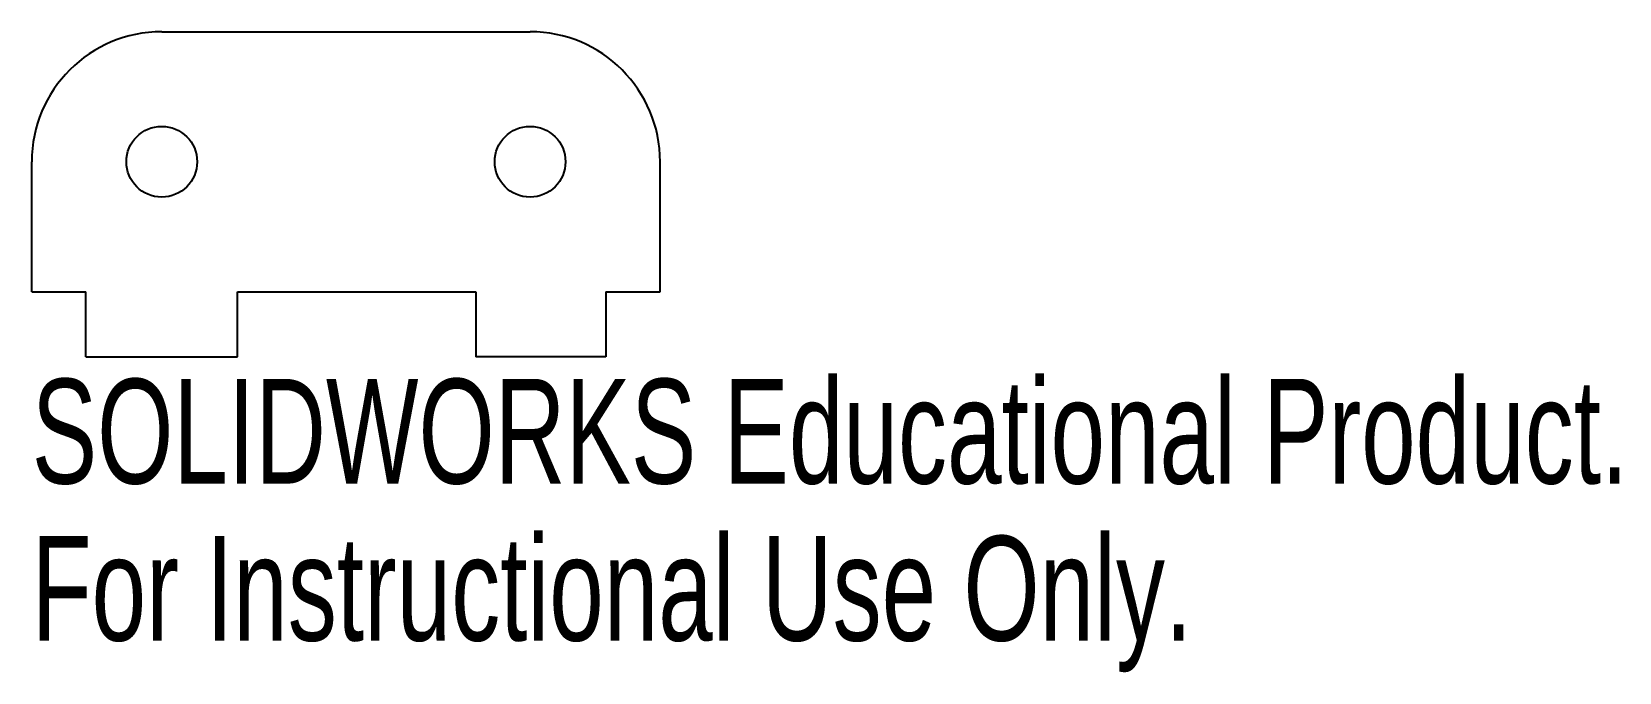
# Model space of a CAD drawing. Header units: millimetres. Extents: x -2.5 to 70.8, y -14.6 to 15.
import ezdxf

# ---------------------------------------------------------------- set-up
doc = ezdxf.new("R2010")
doc.units = ezdxf.units.MM
doc.styles.add('SLDTEXTSTYLE0', font='TXT', dxfattribs={"width": 0.7})

msp = doc.modelspace()

# ---------------------------------------------------------------- linework, layer by layer
at = {"color": 7, "linetype": 'Continuous', "lineweight": 25}
for p, q in [((3.5, 15), (20.5, 15)), ((-2.5, 3), (-2.5, 9)), ((26.5, 3), (26.5, 9)), ((-2.5, 3), (0, 3)), ((0, 0), (0, 3)), ((7, 0), (7, 3)), ((7, 3), (18, 3)), ((18, 3), (18, 0)), ((24, 3), (24, 0)), ((24, 3), (26.5, 3)), ((0, 0), (7, 0)), ((24, 0), (18, 0))]:
    msp.add_line(p, q, dxfattribs=at)
for centre in [(3.5, 9), (20.5, 9)]:
    msp.add_circle(centre, 1.632, dxfattribs=at)
for centre, start, end in [((3.5, 9), 90, 180), ((20.5, 9), 0, 90)]:
    msp.add_arc(centre, 6, start, end, dxfattribs=at)

# ---------------------------------------------------------------- texts
at = {"color": 7, "linetype": 'Continuous', "char_height": 4.83362, "attachment_point": 1, "style": 'SLDTEXTSTYLE0'}
for s, insert in [('SOLIDWORKS Educational Product.', (-2.5, -1.02)), ('For Instructional Use Only.', (-2.5, -8.27))]:
    msp.add_mtext(s, dxfattribs=dict(at, insert=insert))

doc.saveas('drawing.dxf')
